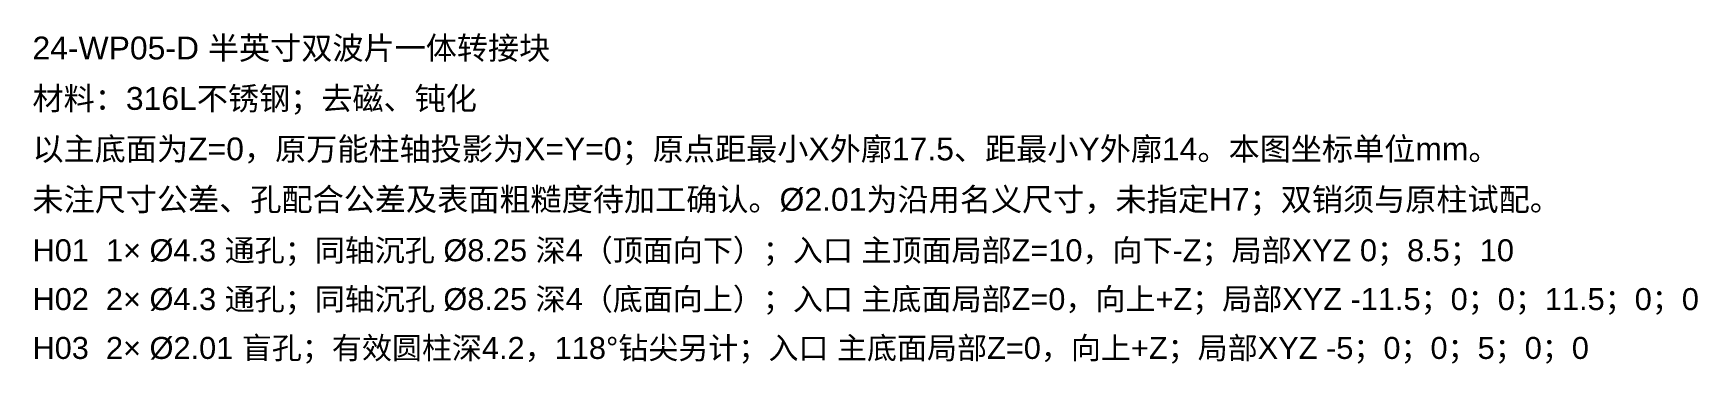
# Model space of a CAD drawing. Header units: millimetres. Extents: x 10 to 317, y 32 to 137.
# Drawn here: x 215 to 317.2, y 116.3 to 136.6 of the extents above; entities that cross this region are included whole.
import ezdxf

# ---------------------------------------------------------------- set-up
doc = ezdxf.new("R2010")
doc.units = ezdxf.units.MM
doc.layers.add('ANNOTATIONS', color=7, linetype='CONTINUOUS', lineweight=18)
doc.styles.add('CJK', font='Arial Unicode.ttf')

msp = doc.modelspace()

# ---------------------------------------------------------------- texts
at = {"layer": 'ANNOTATIONS', "style": 'CJK'}
for s, height, p in [('24-WP05-D 半英寸双波片一体转接块', 1.4, (215, 135)), ('材料：316L不锈钢；去磁、钝化', 1.4, (215, 131.9)), ('以主底面为Z=0，原万能柱轴投影为X=Y=0；原点距最小X外廓17.5、距最小Y外廓14。本图坐标单位mm。', 1.4, (215, 128.8)), ('未注尺寸公差、孔配合公差及表面粗糙度待加工确认。Ø2.01为沿用名义尺寸，未指定H7；双销须与原柱试配。', 1.4, (215, 125.7)), ('H01  1× Ø4.3 通孔；同轴沉孔 Ø8.25 深4（顶面向下）；入口 主顶面局部Z=10，向下-Z；局部XYZ 0；8.5；10', 1.35, (215, 122.6)), ('H02  2× Ø4.3 通孔；同轴沉孔 Ø8.25 深4（底面向上）；入口 主底面局部Z=0，向上+Z；局部XYZ -11.5；0；0；11.5；0；0', 1.35, (215, 119.6)), ('H03  2× Ø2.01 盲孔；有效圆柱深4.2，118°钻尖另计；入口 主底面局部Z=0，向上+Z；局部XYZ -5；0；0；5；0；0', 1.35, (215, 116.6))]:
    msp.add_text(s, height=height, dxfattribs=at).set_placement(p)

doc.saveas('drawing.dxf')
